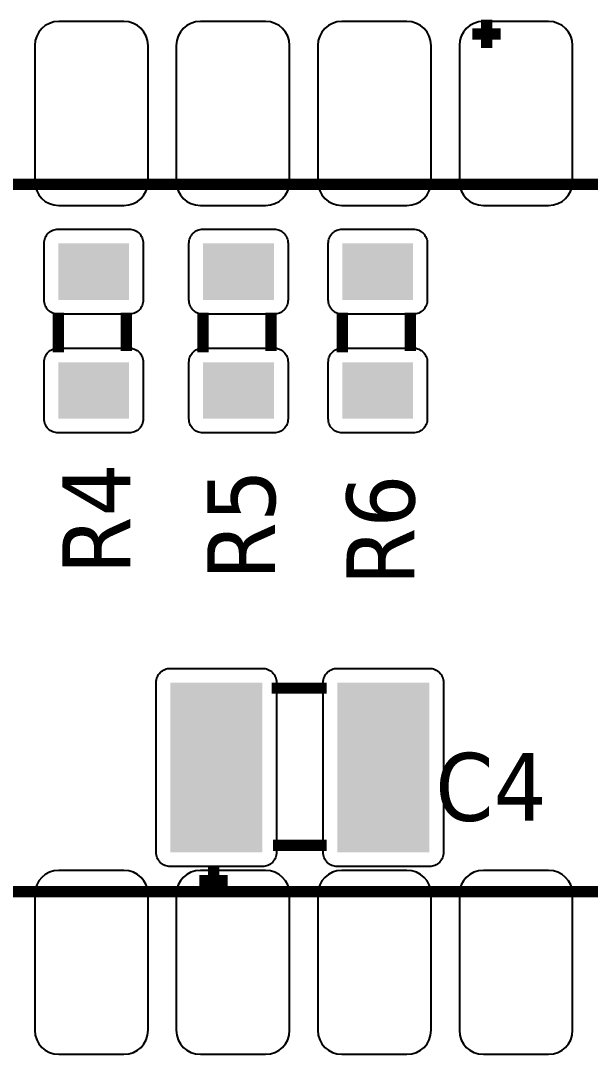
# Model space of a CAD drawing. Header units: millimetres. Extents: x 123.5 to 144.3, y 105.4 to 121.6.
# Drawn here: x 131.59 to 132.254, y 112.156 to 113.361 of the extents above; entities that cross this region are included whole.
import ezdxf

# ---------------------------------------------------------------- set-up
doc = ezdxf.new("R2010")
doc.units = ezdxf.units.MM
doc.layers.add('DESC', color=250, linetype='Continuous')
doc.styles.get("Standard").update_dxf_attribs({"font": 'tahoma.ttf'})

# ---------------------------------------------------------------- blocks, each defined once
blk = doc.blocks.new('RPAD')
blk.add_trace([(-0.5, -0.5), (-0.5, 0.5), (0.5, -0.5), (0.5, 0.5)])
blk = doc.blocks.new('muflai2c')
at = {"const_width": 0.008}
for points in [[(149.1159, 110.57541), (149.1159, 110.55541)], [(149.1159, 110.57541), (149.1159, 110.55541)], [(149.1159, 110.57541), (149.1159, 110.55541)], [(149.1259, 110.56541), (149.1059, 110.56541)], [(149.1259, 110.56541), (149.1059, 110.56541)], [(149.1259, 110.56541), (149.1059, 110.56541)], [(148.08668, 110.45919), (150.08668, 110.45919)], [(148.08668, 110.45919), (150.08668, 110.45919)], [(148.08668, 110.45919), (150.08668, 110.45919)], [(148.81326, 110.36838), (148.81326, 110.34038)], [(148.81326, 110.36838), (148.81326, 110.34038)], [(148.81326, 110.36838), (148.81326, 110.34038)], [(148.86126, 110.36838), (148.86126, 110.34138)], [(148.86126, 110.36838), (148.86126, 110.34138)], [(148.86126, 110.36838), (148.86126, 110.34138)], [(148.91562, 110.36838), (148.91562, 110.34038)], [(148.91562, 110.36838), (148.91562, 110.34038)], [(148.91562, 110.36838), (148.91562, 110.34038)], [(148.96362, 110.36838), (148.96362, 110.34138)], [(148.96362, 110.36838), (148.96362, 110.34138)], [(148.96362, 110.36838), (148.96362, 110.34138)], [(149.01404, 110.36838), (149.01404, 110.34038)], [(149.01404, 110.36838), (149.01404, 110.34038)], [(149.01404, 110.36838), (149.01404, 110.34038)], [(149.06204, 110.36838), (149.06204, 110.34138)], [(149.06204, 110.36838), (149.06204, 110.34138)], [(149.06204, 110.36838), (149.06204, 110.34138)], [(149.00298, 110.10298), (148.96398, 110.10298)], [(149.00298, 110.10298), (148.96398, 110.10298)], [(149.00298, 110.10298), (148.96398, 110.10298)], [(149.00298, 109.99198), (148.96498, 109.99198)], [(149.00298, 109.99198), (148.96498, 109.99198)], [(149.00298, 109.99198), (148.96498, 109.99198)], [(148.92298, 109.97698), (148.92298, 109.95698)], [(148.92298, 109.97698), (148.92298, 109.95698)], [(148.92298, 109.97698), (148.92298, 109.95698)], [(148.93298, 109.96698), (148.91298, 109.96698)], [(148.93298, 109.96698), (148.91298, 109.96698)], [(148.93298, 109.96698), (148.91298, 109.96698)], [(148.08668, 109.95919), (150.08668, 109.95919)], [(148.08668, 109.95919), (150.08668, 109.95919)], [(148.08668, 109.95919), (150.08668, 109.95919)]]:
    blk.add_lwpolyline(points, dxfattribs=at)
for points in [[(148.81368, 110.44419), (148.85968, 110.44419), (148.86316, 110.44453), (148.86637, 110.4455), (148.86926, 110.44705), (148.87177, 110.4491), (148.87383, 110.45161), (148.87537, 110.4545), (148.87634, 110.45771), (148.87668, 110.46119), (148.87668, 110.55719), (148.87634, 110.56066), (148.87537, 110.56388), (148.87383, 110.56677), (148.87177, 110.56927), (148.86926, 110.57133), (148.86637, 110.57288), (148.86316, 110.57385), (148.85968, 110.57419), (148.81368, 110.57419), (148.81021, 110.57385), (148.80699, 110.57288), (148.8041, 110.57133), (148.8016, 110.56927), (148.79954, 110.56677), (148.79799, 110.56388), (148.79702, 110.56066), (148.79668, 110.55719), (148.79668, 110.46119), (148.79702, 110.45771), (148.79799, 110.4545), (148.79954, 110.45161), (148.8016, 110.4491), (148.8041, 110.44705), (148.80699, 110.4455), (148.81021, 110.44453), (148.81368, 110.44419)], [(148.91368, 110.44419), (148.95968, 110.44419), (148.96316, 110.44453), (148.96637, 110.4455), (148.96926, 110.44705), (148.97177, 110.4491), (148.97383, 110.45161), (148.97537, 110.4545), (148.97634, 110.45771), (148.97668, 110.46119), (148.97668, 110.55719), (148.97634, 110.56066), (148.97537, 110.56388), (148.97383, 110.56677), (148.97177, 110.56927), (148.96926, 110.57133), (148.96637, 110.57288), (148.96316, 110.57385), (148.95968, 110.57419), (148.91368, 110.57419), (148.91021, 110.57385), (148.90699, 110.57288), (148.9041, 110.57133), (148.9016, 110.56927), (148.89954, 110.56677), (148.89799, 110.56388), (148.89702, 110.56066), (148.89668, 110.55719), (148.89668, 110.46119), (148.89702, 110.45771), (148.89799, 110.4545), (148.89954, 110.45161), (148.9016, 110.4491), (148.9041, 110.44705), (148.90699, 110.4455), (148.91021, 110.44453), (148.91368, 110.44419)], [(149.01368, 110.44419), (149.05968, 110.44419), (149.06316, 110.44453), (149.06637, 110.4455), (149.06926, 110.44705), (149.07177, 110.4491), (149.07383, 110.45161), (149.07537, 110.4545), (149.07634, 110.45771), (149.07668, 110.46119), (149.07668, 110.55719), (149.07634, 110.56066), (149.07537, 110.56388), (149.07383, 110.56677), (149.07177, 110.56927), (149.06926, 110.57133), (149.06637, 110.57288), (149.06316, 110.57385), (149.05968, 110.57419), (149.01368, 110.57419), (149.01021, 110.57385), (149.00699, 110.57288), (149.0041, 110.57133), (149.0016, 110.56927), (148.99954, 110.56677), (148.99799, 110.56388), (148.99702, 110.56066), (148.99668, 110.55719), (148.99668, 110.46119), (148.99702, 110.45771), (148.99799, 110.4545), (148.99954, 110.45161), (149.0016, 110.4491), (149.0041, 110.44705), (149.00699, 110.4455), (149.01021, 110.44453), (149.01368, 110.44419)], [(149.11368, 110.44419), (149.15968, 110.44419), (149.16316, 110.44453), (149.16637, 110.4455), (149.16926, 110.44705), (149.17177, 110.4491), (149.17383, 110.45161), (149.17537, 110.4545), (149.17634, 110.45771), (149.17668, 110.46119), (149.17668, 110.55719), (149.17634, 110.56066), (149.17537, 110.56388), (149.17383, 110.56677), (149.17177, 110.56927), (149.16926, 110.57133), (149.16637, 110.57288), (149.16316, 110.57385), (149.15968, 110.57419), (149.11368, 110.57419), (149.11021, 110.57385), (149.10699, 110.57288), (149.1041, 110.57133), (149.1016, 110.56927), (149.09954, 110.56677), (149.09799, 110.56388), (149.09702, 110.56066), (149.09668, 110.55719), (149.09668, 110.46119), (149.09702, 110.45771), (149.09799, 110.4545), (149.09954, 110.45161), (149.1016, 110.4491), (149.1041, 110.44705), (149.10699, 110.4455), (149.11021, 110.44453), (149.11368, 110.44419)], [(148.87326, 110.41738), (148.87326, 110.37738), (148.87321, 110.37634), (148.87306, 110.37533), (148.87282, 110.37437), (148.87249, 110.37344), (148.87207, 110.37256), (148.87158, 110.37174), (148.87101, 110.37097), (148.87037, 110.37027), (148.86966, 110.36963), (148.86889, 110.36906), (148.86807, 110.36856), (148.86719, 110.36815), (148.86627, 110.36782), (148.8653, 110.36758), (148.8643, 110.36743), (148.86326, 110.36738), (148.81326, 110.36738), (148.81222, 110.36743), (148.81121, 110.36758), (148.81025, 110.36782), (148.80932, 110.36815), (148.80845, 110.36856), (148.80762, 110.36906), (148.80685, 110.36963), (148.80615, 110.37027), (148.80551, 110.37097), (148.80494, 110.37174), (148.80444, 110.37256), (148.80403, 110.37344), (148.8037, 110.37437), (148.80346, 110.37533), (148.80331, 110.37634), (148.80326, 110.37738), (148.80326, 110.41738), (148.80331, 110.41842), (148.80346, 110.41942), (148.8037, 110.42039), (148.80403, 110.42131), (148.80444, 110.42219), (148.80494, 110.42301), (148.80551, 110.42378), (148.80615, 110.42449), (148.80685, 110.42513), (148.80762, 110.4257), (148.80845, 110.42619), (148.80932, 110.4266), (148.81025, 110.42694), (148.81121, 110.42718), (148.81222, 110.42733), (148.81326, 110.42738), (148.86326, 110.42738), (148.8643, 110.42733), (148.8653, 110.42718), (148.86627, 110.42694), (148.86719, 110.4266), (148.86807, 110.42619), (148.86889, 110.4257), (148.86966, 110.42513), (148.87037, 110.42449), (148.87101, 110.42378), (148.87158, 110.42301), (148.87207, 110.42219), (148.87249, 110.42131), (148.87282, 110.42039), (148.87306, 110.41942), (148.87321, 110.41842), (148.87326, 110.41738)], [(148.97562, 110.41738), (148.97562, 110.37738), (148.97557, 110.37634), (148.97542, 110.37533), (148.97518, 110.37437), (148.97485, 110.37344), (148.97443, 110.37256), (148.97394, 110.37174), (148.97337, 110.37097), (148.97273, 110.37027), (148.97202, 110.36963), (148.97126, 110.36906), (148.97043, 110.36856), (148.96956, 110.36815), (148.96863, 110.36782), (148.96766, 110.36758), (148.96666, 110.36743), (148.96562, 110.36738), (148.91562, 110.36738), (148.91458, 110.36743), (148.91358, 110.36758), (148.91261, 110.36782), (148.91168, 110.36815), (148.91081, 110.36856), (148.90998, 110.36906), (148.90922, 110.36963), (148.90851, 110.37027), (148.90787, 110.37097), (148.9073, 110.37174), (148.90681, 110.37256), (148.90639, 110.37344), (148.90606, 110.37437), (148.90582, 110.37533), (148.90567, 110.37634), (148.90562, 110.37738), (148.90562, 110.41738), (148.90567, 110.41842), (148.90582, 110.41942), (148.90606, 110.42039), (148.90639, 110.42131), (148.90681, 110.42219), (148.9073, 110.42301), (148.90787, 110.42378), (148.90851, 110.42449), (148.90922, 110.42513), (148.90998, 110.4257), (148.91081, 110.42619), (148.91168, 110.4266), (148.91261, 110.42694), (148.91358, 110.42718), (148.91458, 110.42733), (148.91562, 110.42738), (148.96562, 110.42738), (148.96666, 110.42733), (148.96766, 110.42718), (148.96863, 110.42694), (148.96956, 110.4266), (148.97043, 110.42619), (148.97126, 110.4257), (148.97202, 110.42513), (148.97273, 110.42449), (148.97337, 110.42378), (148.97394, 110.42301), (148.97443, 110.42219), (148.97485, 110.42131), (148.97518, 110.42039), (148.97542, 110.41942), (148.97557, 110.41842), (148.97562, 110.41738)], [(149.07404, 110.41738), (149.07404, 110.37738), (149.07399, 110.37634), (149.07385, 110.37533), (149.0736, 110.37437), (149.07327, 110.37344), (149.07286, 110.37256), (149.07236, 110.37174), (149.07179, 110.37097), (149.07115, 110.37027), (149.07045, 110.36963), (149.06968, 110.36906), (149.06886, 110.36856), (149.06798, 110.36815), (149.06706, 110.36782), (149.06609, 110.36758), (149.06508, 110.36743), (149.06404, 110.36738), (149.01404, 110.36738), (149.01301, 110.36743), (149.012, 110.36758), (149.01103, 110.36782), (149.01011, 110.36815), (149.00923, 110.36856), (149.00841, 110.36906), (149.00764, 110.36963), (149.00694, 110.37027), (149.0063, 110.37097), (149.00573, 110.37174), (149.00523, 110.37256), (149.00482, 110.37344), (149.00449, 110.37437), (149.00424, 110.37533), (149.0041, 110.37634), (149.00404, 110.37738), (149.00404, 110.41738), (149.0041, 110.41842), (149.00424, 110.41942), (149.00449, 110.42039), (149.00482, 110.42131), (149.00523, 110.42219), (149.00573, 110.42301), (149.0063, 110.42378), (149.00694, 110.42449), (149.00764, 110.42513), (149.00841, 110.4257), (149.00923, 110.42619), (149.01011, 110.4266), (149.01103, 110.42694), (149.012, 110.42718), (149.01301, 110.42733), (149.01404, 110.42738), (149.06404, 110.42738), (149.06508, 110.42733), (149.06609, 110.42718), (149.06706, 110.42694), (149.06798, 110.4266), (149.06886, 110.42619), (149.06968, 110.4257), (149.07045, 110.42513), (149.07115, 110.42449), (149.07179, 110.42378), (149.07236, 110.42301), (149.07286, 110.42219), (149.07327, 110.42131), (149.0736, 110.42039), (149.07385, 110.41942), (149.07399, 110.41842), (149.07404, 110.41738)], [(148.87326, 110.33338), (148.87326, 110.29338), (148.87321, 110.29234), (148.87306, 110.29133), (148.87282, 110.29037), (148.87249, 110.28944), (148.87207, 110.28856), (148.87158, 110.28774), (148.87101, 110.28697), (148.87037, 110.28627), (148.86966, 110.28563), (148.86889, 110.28506), (148.86807, 110.28456), (148.86719, 110.28415), (148.86627, 110.28382), (148.8653, 110.28358), (148.8643, 110.28343), (148.86326, 110.28338), (148.81326, 110.28338), (148.81222, 110.28343), (148.81121, 110.28358), (148.81025, 110.28382), (148.80932, 110.28415), (148.80845, 110.28456), (148.80762, 110.28506), (148.80685, 110.28563), (148.80615, 110.28627), (148.80551, 110.28697), (148.80494, 110.28774), (148.80444, 110.28856), (148.80403, 110.28944), (148.8037, 110.29037), (148.80346, 110.29133), (148.80331, 110.29234), (148.80326, 110.29338), (148.80326, 110.33338), (148.80331, 110.33442), (148.80346, 110.33542), (148.8037, 110.33639), (148.80403, 110.33731), (148.80444, 110.33819), (148.80494, 110.33901), (148.80551, 110.33978), (148.80615, 110.34049), (148.80685, 110.34113), (148.80762, 110.3417), (148.80845, 110.34219), (148.80932, 110.3426), (148.81025, 110.34294), (148.81121, 110.34318), (148.81222, 110.34333), (148.81326, 110.34338), (148.86326, 110.34338), (148.8643, 110.34333), (148.8653, 110.34318), (148.86627, 110.34294), (148.86719, 110.3426), (148.86807, 110.34219), (148.86889, 110.3417), (148.86966, 110.34113), (148.87037, 110.34049), (148.87101, 110.33978), (148.87158, 110.33901), (148.87207, 110.33819), (148.87249, 110.33731), (148.87282, 110.33639), (148.87306, 110.33542), (148.87321, 110.33442), (148.87326, 110.33338)], [(148.97562, 110.33338), (148.97562, 110.29338), (148.97557, 110.29234), (148.97542, 110.29133), (148.97518, 110.29037), (148.97485, 110.28944), (148.97443, 110.28856), (148.97394, 110.28774), (148.97337, 110.28697), (148.97273, 110.28627), (148.97202, 110.28563), (148.97126, 110.28506), (148.97043, 110.28456), (148.96956, 110.28415), (148.96863, 110.28382), (148.96766, 110.28358), (148.96666, 110.28343), (148.96562, 110.28338), (148.91562, 110.28338), (148.91458, 110.28343), (148.91358, 110.28358), (148.91261, 110.28382), (148.91168, 110.28415), (148.91081, 110.28456), (148.90998, 110.28506), (148.90922, 110.28563), (148.90851, 110.28627), (148.90787, 110.28697), (148.9073, 110.28774), (148.90681, 110.28856), (148.90639, 110.28944), (148.90606, 110.29037), (148.90582, 110.29133), (148.90567, 110.29234), (148.90562, 110.29338), (148.90562, 110.33338), (148.90567, 110.33442), (148.90582, 110.33542), (148.90606, 110.33639), (148.90639, 110.33731), (148.90681, 110.33819), (148.9073, 110.33901), (148.90787, 110.33978), (148.90851, 110.34049), (148.90922, 110.34113), (148.90998, 110.3417), (148.91081, 110.34219), (148.91168, 110.3426), (148.91261, 110.34294), (148.91358, 110.34318), (148.91458, 110.34333), (148.91562, 110.34338), (148.96562, 110.34338), (148.96666, 110.34333), (148.96766, 110.34318), (148.96863, 110.34294), (148.96956, 110.3426), (148.97043, 110.34219), (148.97126, 110.3417), (148.97202, 110.34113), (148.97273, 110.34049), (148.97337, 110.33978), (148.97394, 110.33901), (148.97443, 110.33819), (148.97485, 110.33731), (148.97518, 110.33639), (148.97542, 110.33542), (148.97557, 110.33442), (148.97562, 110.33338)], [(149.07404, 110.33338), (149.07404, 110.29338), (149.07399, 110.29234), (149.07385, 110.29133), (149.0736, 110.29037), (149.07327, 110.28944), (149.07286, 110.28856), (149.07236, 110.28774), (149.07179, 110.28697), (149.07115, 110.28627), (149.07045, 110.28563), (149.06968, 110.28506), (149.06886, 110.28456), (149.06798, 110.28415), (149.06706, 110.28382), (149.06609, 110.28358), (149.06508, 110.28343), (149.06404, 110.28338), (149.01404, 110.28338), (149.01301, 110.28343), (149.012, 110.28358), (149.01103, 110.28382), (149.01011, 110.28415), (149.00923, 110.28456), (149.00841, 110.28506), (149.00764, 110.28563), (149.00694, 110.28627), (149.0063, 110.28697), (149.00573, 110.28774), (149.00523, 110.28856), (149.00482, 110.28944), (149.00449, 110.29037), (149.00424, 110.29133), (149.0041, 110.29234), (149.00404, 110.29338), (149.00404, 110.33338), (149.0041, 110.33442), (149.00424, 110.33542), (149.00449, 110.33639), (149.00482, 110.33731), (149.00523, 110.33819), (149.00573, 110.33901), (149.0063, 110.33978), (149.00694, 110.34049), (149.00764, 110.34113), (149.00841, 110.3417), (149.00923, 110.34219), (149.01011, 110.3426), (149.01103, 110.34294), (149.012, 110.34318), (149.01301, 110.34333), (149.01404, 110.34338), (149.06404, 110.34338), (149.06508, 110.34333), (149.06609, 110.34318), (149.06706, 110.34294), (149.06798, 110.3426), (149.06886, 110.34219), (149.06968, 110.3417), (149.07045, 110.34113), (149.07115, 110.34049), (149.07179, 110.33978), (149.07236, 110.33901), (149.07286, 110.33819), (149.07327, 110.33731), (149.0736, 110.33639), (149.07385, 110.33542), (149.07399, 110.33442), (149.07404, 110.33338)], [(148.95748, 109.97698), (148.89248, 109.97698), (148.89144, 109.97703), (148.89044, 109.97718), (148.88947, 109.97742), (148.88855, 109.97775), (148.88767, 109.97817), (148.88685, 109.97866), (148.88608, 109.97923), (148.88537, 109.97987), (148.88473, 109.98058), (148.88416, 109.98135), (148.88367, 109.98217), (148.88325, 109.98305), (148.88292, 109.98397), (148.88268, 109.98494), (148.88253, 109.98594), (148.88248, 109.98698), (148.88248, 110.10698), (148.88253, 110.10802), (148.88268, 110.10903), (148.88292, 110.10999), (148.88325, 110.11092), (148.88367, 110.11179), (148.88416, 110.11262), (148.88473, 110.11339), (148.88537, 110.11409), (148.88608, 110.11473), (148.88685, 110.1153), (148.88767, 110.1158), (148.88855, 110.11621), (148.88947, 110.11654), (148.89044, 110.11678), (148.89144, 110.11693), (148.89248, 110.11698), (148.95748, 110.11698), (148.95852, 110.11693), (148.95953, 110.11678), (148.96049, 110.11654), (148.96142, 110.11621), (148.96229, 110.1158), (148.96312, 110.1153), (148.96389, 110.11473), (148.96459, 110.11409), (148.96523, 110.11339), (148.9658, 110.11262), (148.9663, 110.11179), (148.96671, 110.11092), (148.96704, 110.10999), (148.96728, 110.10903), (148.96743, 110.10802), (148.96748, 110.10698), (148.96748, 109.98698), (148.96743, 109.98594), (148.96728, 109.98494), (148.96704, 109.98397), (148.96671, 109.98305), (148.9663, 109.98217), (148.9658, 109.98135), (148.96523, 109.98058), (148.96459, 109.97987), (148.96389, 109.97923), (148.96312, 109.97866), (148.96229, 109.97817), (148.96142, 109.97775), (148.96049, 109.97742), (148.95953, 109.97718), (148.95852, 109.97703), (148.95748, 109.97698)], [(149.07548, 109.97698), (149.01048, 109.97698), (149.00944, 109.97703), (149.00844, 109.97718), (149.00747, 109.97742), (149.00655, 109.97775), (149.00567, 109.97817), (149.00485, 109.97866), (149.00408, 109.97923), (149.00337, 109.97987), (149.00273, 109.98058), (149.00216, 109.98135), (149.00167, 109.98217), (149.00125, 109.98305), (149.00092, 109.98397), (149.00068, 109.98494), (149.00053, 109.98594), (149.00048, 109.98698), (149.00048, 110.10698), (149.00053, 110.10802), (149.00068, 110.10903), (149.00092, 110.10999), (149.00125, 110.11092), (149.00167, 110.11179), (149.00216, 110.11262), (149.00273, 110.11339), (149.00337, 110.11409), (149.00408, 110.11473), (149.00485, 110.1153), (149.00567, 110.1158), (149.00655, 110.11621), (149.00747, 110.11654), (149.00844, 110.11678), (149.00944, 110.11693), (149.01048, 110.11698), (149.07548, 110.11698), (149.07652, 110.11693), (149.07753, 110.11678), (149.07849, 110.11654), (149.07942, 110.11621), (149.08029, 110.1158), (149.08112, 110.1153), (149.08189, 110.11473), (149.08259, 110.11409), (149.08323, 110.11339), (149.0838, 110.11262), (149.0843, 110.11179), (149.08471, 110.11092), (149.08504, 110.10999), (149.08528, 110.10903), (149.08543, 110.10802), (149.08548, 110.10698), (149.08548, 109.98698), (149.08543, 109.98594), (149.08528, 109.98494), (149.08504, 109.98397), (149.08471, 109.98305), (149.0843, 109.98217), (149.0838, 109.98135), (149.08323, 109.98058), (149.08259, 109.97987), (149.08189, 109.97923), (149.08112, 109.97866), (149.08029, 109.97817), (149.07942, 109.97775), (149.07849, 109.97742), (149.07753, 109.97718), (149.07652, 109.97703), (149.07548, 109.97698)], [(148.85968, 109.97419), (148.81368, 109.97419), (148.81021, 109.97385), (148.80699, 109.97288), (148.8041, 109.97133), (148.8016, 109.96927), (148.79954, 109.96677), (148.79799, 109.96388), (148.79702, 109.96066), (148.79668, 109.95719), (148.79668, 109.86119), (148.79702, 109.85771), (148.79799, 109.8545), (148.79954, 109.85161), (148.8016, 109.8491), (148.8041, 109.84705), (148.80699, 109.8455), (148.81021, 109.84453), (148.81368, 109.84419), (148.85968, 109.84419), (148.86316, 109.84453), (148.86637, 109.8455), (148.86926, 109.84705), (148.87177, 109.8491), (148.87383, 109.85161), (148.87537, 109.8545), (148.87634, 109.85771), (148.87668, 109.86119), (148.87668, 109.95719), (148.87634, 109.96066), (148.87537, 109.96388), (148.87383, 109.96677), (148.87177, 109.96927), (148.86926, 109.97133), (148.86637, 109.97288), (148.86316, 109.97385), (148.85968, 109.97419)], [(148.95968, 109.97419), (148.91368, 109.97419), (148.91021, 109.97385), (148.90699, 109.97288), (148.9041, 109.97133), (148.9016, 109.96927), (148.89954, 109.96677), (148.89799, 109.96388), (148.89702, 109.96066), (148.89668, 109.95719), (148.89668, 109.86119), (148.89702, 109.85771), (148.89799, 109.8545), (148.89954, 109.85161), (148.9016, 109.8491), (148.9041, 109.84705), (148.90699, 109.8455), (148.91021, 109.84453), (148.91368, 109.84419), (148.95968, 109.84419), (148.96316, 109.84453), (148.96637, 109.8455), (148.96926, 109.84705), (148.97177, 109.8491), (148.97383, 109.85161), (148.97537, 109.8545), (148.97634, 109.85771), (148.97668, 109.86119), (148.97668, 109.95719), (148.97634, 109.96066), (148.97537, 109.96388), (148.97383, 109.96677), (148.97177, 109.96927), (148.96926, 109.97133), (148.96637, 109.97288), (148.96316, 109.97385), (148.95968, 109.97419)], [(149.05968, 109.97419), (149.01368, 109.97419), (149.01021, 109.97385), (149.00699, 109.97288), (149.0041, 109.97133), (149.0016, 109.96927), (148.99954, 109.96677), (148.99799, 109.96388), (148.99702, 109.96066), (148.99668, 109.95719), (148.99668, 109.86119), (148.99702, 109.85771), (148.99799, 109.8545), (148.99954, 109.85161), (149.0016, 109.8491), (149.0041, 109.84705), (149.00699, 109.8455), (149.01021, 109.84453), (149.01368, 109.84419), (149.05968, 109.84419), (149.06316, 109.84453), (149.06637, 109.8455), (149.06926, 109.84705), (149.07177, 109.8491), (149.07383, 109.85161), (149.07537, 109.8545), (149.07634, 109.85771), (149.07668, 109.86119), (149.07668, 109.95719), (149.07634, 109.96066), (149.07537, 109.96388), (149.07383, 109.96677), (149.07177, 109.96927), (149.06926, 109.97133), (149.06637, 109.97288), (149.06316, 109.97385), (149.05968, 109.97419)], [(149.15968, 109.97419), (149.11368, 109.97419), (149.11021, 109.97385), (149.10699, 109.97288), (149.1041, 109.97133), (149.1016, 109.96927), (149.09954, 109.96677), (149.09799, 109.96388), (149.09702, 109.96066), (149.09668, 109.95719), (149.09668, 109.86119), (149.09702, 109.85771), (149.09799, 109.8545), (149.09954, 109.85161), (149.1016, 109.8491), (149.1041, 109.84705), (149.10699, 109.8455), (149.11021, 109.84453), (149.11368, 109.84419), (149.15968, 109.84419), (149.16316, 109.84453), (149.16637, 109.8455), (149.16926, 109.84705), (149.17177, 109.8491), (149.17383, 109.85161), (149.17537, 109.8545), (149.17634, 109.85771), (149.17668, 109.86119), (149.17668, 109.95719), (149.17634, 109.96066), (149.17537, 109.96388), (149.17383, 109.96677), (149.17177, 109.96927), (149.16926, 109.97133), (149.16637, 109.97288), (149.16316, 109.97385), (149.15968, 109.97419)]]:
    blk.add_lwpolyline(points, close=True)
for p, xscale, yscale, rotation in [((148.83826, 110.39738), 0.04, 0.05, 270), ((148.94062, 110.39738), 0.04, 0.05, 270), ((149.03904, 110.39738), 0.04, 0.05, 270), ((148.83826, 110.31338), 0.04, 0.05, 270), ((148.94062, 110.31338), 0.04, 0.05, 270), ((149.03904, 110.31338), 0.04, 0.05, 270), ((148.92498, 110.04698), 0.065, 0.12, 180), ((149.04298, 110.04698), 0.065, 0.12, 180)]:
    blk.add_blockref('RPAD', p, dxfattribs=dict(xscale=xscale, yscale=yscale, rotation=rotation))
at = {"width": 1.041667}
for s, p in [('R4', (148.86414, 110.18333)), ('R4', (148.86414, 110.18333)), ('R4', (148.86414, 110.18333)), ('R5', (148.9665, 110.17939)), ('R5', (148.9665, 110.17939)), ('R5', (148.9665, 110.17939)), ('R6', (149.06493, 110.17546)), ('R6', (149.06493, 110.17546)), ('R6', (149.06493, 110.17546))]:
    blk.add_text(s, height=0.048, rotation=90, dxfattribs=at).set_placement(p)
blk.add_text('C4', height=0.048, dxfattribs=at).set_placement((149.07965, 110.00922))
blk.add_text('C4', height=0.048, dxfattribs=at).set_placement((149.07965, 110.00922))
blk.add_text('C4', height=0.048, dxfattribs=at).set_placement((149.07965, 110.00922))

msp = doc.modelspace()

# ---------------------------------------------------------------- block references
at = {"layer": 'DESC', "xscale": 1.65, "yscale": 1.65, "zscale": 1.65}
msp.add_blockref('muflai2c', (-113.9078, -69.0872), dxfattribs=at)

doc.saveas('drawing.dxf')
